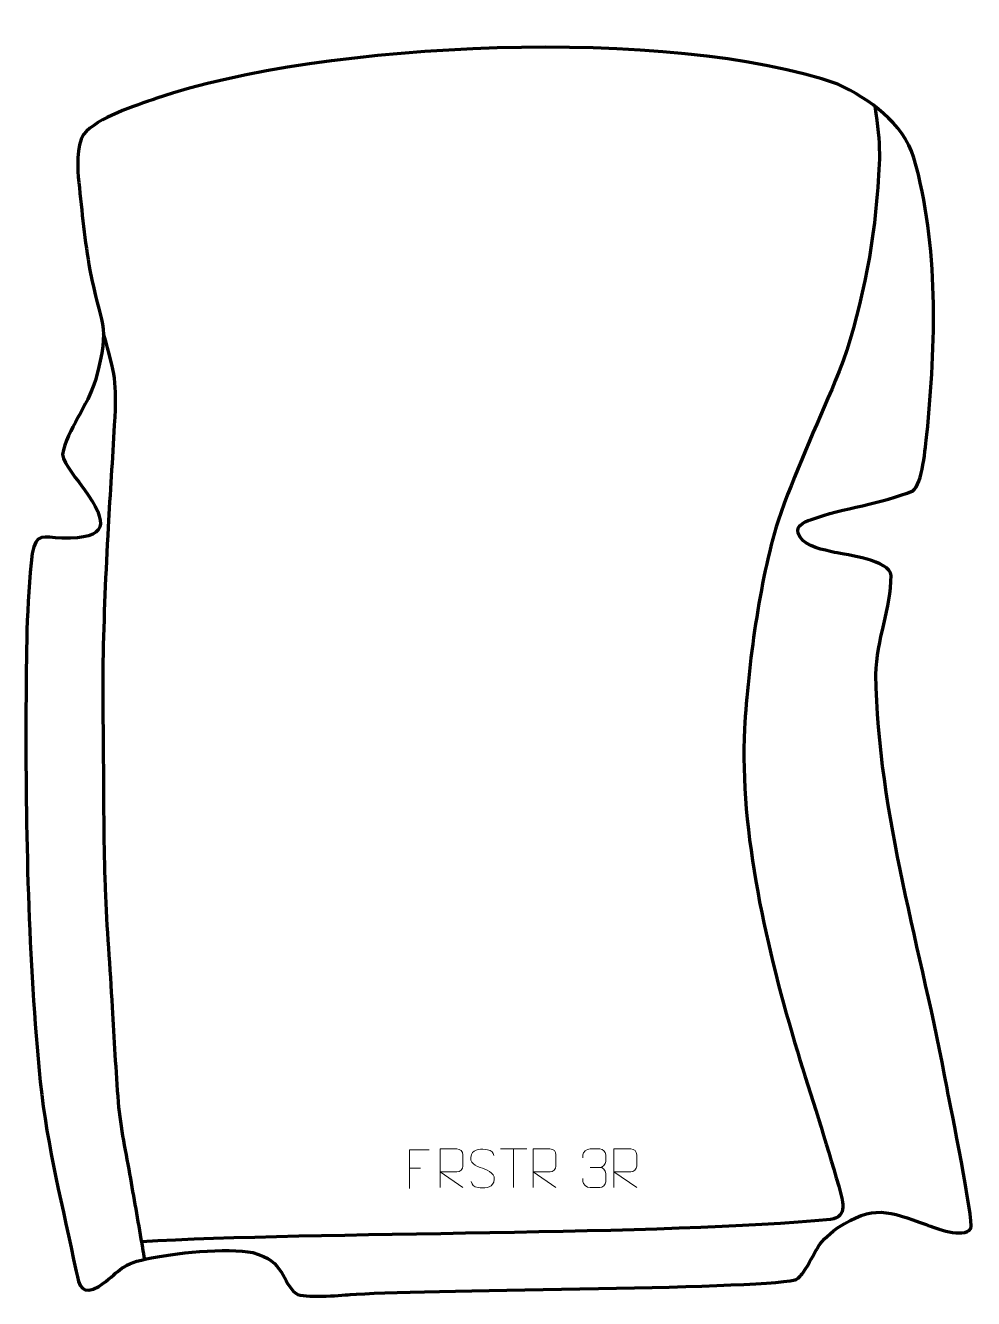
# Model space of a CAD drawing. Header units: millimetres. Extents: x -543 to 68, y 48 to 868.
import ezdxf

# ---------------------------------------------------------------- set-up
doc = ezdxf.new("R2010")
doc.units = ezdxf.units.MM
doc.header["$MEASUREMENT"] = 0
doc.layers.add('layer 2', color=7, linetype='Continuous')
doc.layers.add('layer 3', color=7, linetype='Continuous')

msp = doc.modelspace()

# ---------------------------------------------------------------- linework, layer by layer
at = {"layer": 'layer 2', "color": 142, "lineweight": 158}
for points, knots in [([(4.7375, 816.0762), (8.8931, 790.5182), (8.0286, 780.4219), (5.9064, 754.8112), (5.9064, 754.8112), (2.9661, 719.3285), (-6.8428, 671.8429), (-20.7145, 639.0843), (-20.7145, 639.0843), (-33.1246, 609.8258), (-47.253, 578.7391), (-57.6317, 548.8688), (-57.6317, 548.8688), (-69.8769, 508.9976), (-76.6687, 456.5669), (-79.2605, 414.7972), (-79.2605, 414.7972), (-82.5627, 348.5815), (-64.5339, 270.7905), (-45.153, 206.9962), (-45.153, 206.9962), (-36.3232, 178.1523), (-26.7573, 149.1754), (-18.5209, 120.2002), (-18.5209, 120.2002), (-16.0708, 111.5806), (-12.2083, 99.9888), (-23.7549, 98.8146), (-23.7549, 98.8146), (-127.2133, 88.2938), (-357.5949, 90.9426), (-467.8478, 84.3255)], [0, 0, 0, 0, 0.11111111, 0.11111111, 0.11111111, 0.11111111, 0.22222222, 0.22222222, 0.22222222, 0.22222222, 0.33333333, 0.33333333, 0.33333333, 0.33333333, 0.44444444, 0.44444444, 0.44444444, 0.44444444, 0.55555556, 0.55555556, 0.55555556, 0.55555556, 0.66666667, 0.66666667, 0.66666667, 0.66666667, 0.77777778, 0.77777778, 0.77777778, 0.77777778, 1, 1, 1, 1]), ([(-492.377, 669.5915), (-484.8943, 641.9294), (-483.772, 640.0551), (-485.2932, 610.5522), (-485.2932, 610.5522), (-486.4244, 588.6121), (-488.1255, 566.7099), (-489.2972, 544.7709), (-489.2972, 544.7709), (-490.8206, 515.8747), (-492.0914, 487.0068), (-492.6566, 458.0734), (-492.6566, 458.0734), (-493.062, 435.4796), (-492.4266, 412.8492), (-492.3639, 390.2495), (-492.3639, 390.2495), (-492.3105, 364.6525), (-492.0752, 339.0912), (-491.2516, 313.5052), (-491.2516, 313.5052), (-491.2516, 313.5052), (-491.2023, 312), (-491.2023, 312), (-491.2023, 312), (-490.3324, 286.7364), (-488.075, 260.9205), (-486.6971, 235.5503), (-486.6971, 235.5503), (-485.587, 215.1121), (-484.3684, 194.7), (-482.7928, 174.2913), (-482.7928, 174.2913), (-481.4616, 157.6741), (-477.8062, 141.4851), (-474.9285, 125.0989), (-474.9285, 125.0989), (-472.3465, 110.23), (-469.7643, 95.3612), (-467.1822, 80.4924), (-467.1822, 80.4924), (-466.7519, 78.0143), (-466.3215, 75.5361), (-465.8912, 73.058)], [0, 0, 0, 0, 0.08333333, 0.08333333, 0.08333333, 0.08333333, 0.16666667, 0.16666667, 0.16666667, 0.16666667, 0.25, 0.25, 0.25, 0.25, 0.33333333, 0.33333333, 0.33333333, 0.33333333, 0.41666667, 0.41666667, 0.41666667, 0.41666667, 0.5, 0.5, 0.5, 0.5, 0.58333333, 0.58333333, 0.58333333, 0.58333333, 0.66666667, 0.66666667, 0.66666667, 0.66666667, 0.75, 0.75, 0.75, 0.75, 0.83333333, 0.83333333, 0.83333333, 0.83333333, 1, 1, 1, 1])]:
    msp.add_open_spline(points, degree=3, knots=knots, dxfattribs=at)
at = {"layer": 'layer 2', "color": 250, "lineweight": 9}
for points, knots in [([(-282.3247, 143.6257), (-282.3247, 143.6257), (-295.1987, 143.6257), (-295.1987, 143.6257), (-295.1987, 143.6257), (-295.1987, 143.6257), (-295.1987, 118.6721), (-295.1987, 118.6721)], [0, 0, 0, 0, 0.33333333, 0.33333333, 0.33333333, 0.33333333, 1, 1, 1, 1]), ([(-275.3626, 119.2693), (-275.3626, 119.2693), (-275.3626, 144.2228), (-275.3626, 144.2228), (-275.3626, 144.2228), (-271.7678, 144.2228), (-268.1723, 144.2228), (-264.5771, 144.2228), (-264.5771, 144.2228), (-262.2518, 144.1851), (-260.6945, 142.6951), (-260.6986, 140.3287), (-260.6986, 140.3287), (-260.699, 138.2932), (-260.699, 135.2338), (-260.6986, 133.1978), (-260.6986, 133.1978), (-260.7051, 131.3223), (-262.5174, 129.3805), (-264.5269, 129.3614), (-264.5269, 129.3614), (-264.5269, 129.3614), (-275.3626, 129.3614), (-275.3626, 129.3614), (-275.3626, 129.3614), (-275.3626, 129.3614), (-260.7079, 119.2693), (-260.7079, 119.2693)], [0, 0, 0, 0, 0.125, 0.125, 0.125, 0.125, 0.25, 0.25, 0.25, 0.25, 0.375, 0.375, 0.375, 0.375, 0.5, 0.5, 0.5, 0.5, 0.625, 0.625, 0.625, 0.625, 0.75, 0.75, 0.75, 0.75, 1, 1, 1, 1]), ([(-248.0305, 131.746), (-252.2788, 133.2164), (-257.1869, 135.0122), (-255.1818, 140.5325), (-255.1818, 140.5325), (-253.6783, 144.6724), (-248.4647, 144.2839), (-244.8611, 143.6828), (-244.8611, 143.6828), (-242.0005, 143.2056), (-241.1358, 141.9924), (-240.8252, 139.9083)], [0, 0, 0, 0, 0.25, 0.25, 0.25, 0.25, 0.5, 0.5, 0.5, 0.5, 1, 1, 1, 1]), ([(-215.3626, 119.2692), (-215.3626, 119.2692), (-215.3626, 144.2227), (-215.3626, 144.2227), (-215.3626, 144.2227), (-211.7678, 144.2227), (-208.1723, 144.2227), (-204.5771, 144.2227), (-204.5771, 144.2227), (-202.2518, 144.185), (-200.6945, 142.695), (-200.6986, 140.3286), (-200.6986, 140.3286), (-200.699, 138.2931), (-200.699, 135.2337), (-200.6986, 133.1977), (-200.6986, 133.1977), (-200.7051, 131.3222), (-202.5174, 129.3804), (-204.5269, 129.3613), (-204.5269, 129.3613), (-204.5269, 129.3613), (-215.3626, 129.3613), (-215.3626, 129.3613), (-215.3626, 129.3613), (-215.3626, 129.3613), (-200.7079, 119.2692), (-200.7079, 119.2692)], [0, 0, 0, 0, 0.125, 0.125, 0.125, 0.125, 0.25, 0.25, 0.25, 0.25, 0.375, 0.375, 0.375, 0.375, 0.5, 0.5, 0.5, 0.5, 0.625, 0.625, 0.625, 0.625, 0.75, 0.75, 0.75, 0.75, 1, 1, 1, 1]), ([(-183.3951, 138.5384), (-183.3951, 138.5384), (-183.3951, 140.3956), (-183.3951, 140.3956), (-183.3951, 140.3956), (-183.4094, 142.1375), (-180.7449, 144.2556), (-178.6858, 144.2329), (-178.6858, 144.2329), (-176.6217, 144.2329), (-174.5577, 144.2329), (-172.494, 144.2329), (-172.494, 144.2329), (-170.2995, 144.2417), (-168.7012, 142.3949), (-168.6568, 140.4828), (-168.6568, 140.4828), (-168.6572, 139.0477), (-168.6572, 137.6126), (-168.6568, 136.1771), (-168.6568, 136.1771), (-168.7054, 134.5236), (-170.308, 132.2936), (-172.5063, 132.3036), (-172.5063, 132.3036), (-170.3026, 132.2924), (-168.6946, 130.4892), (-168.6406, 128.4297), (-168.6406, 128.4297), (-168.641, 126.645), (-168.641, 124.8603), (-168.6406, 123.0752), (-168.6406, 123.0752), (-168.6305, 121.0138), (-170.6854, 119.2507), (-172.5063, 119.2588), (-172.5063, 119.2588), (-174.5716, 119.2591), (-176.6368, 119.2591), (-178.7024, 119.2588), (-178.7024, 119.2588), (-180.871, 119.2703), (-183.402, 121.6705), (-183.4206, 123.1323), (-183.4206, 123.1323), (-183.4206, 123.1323), (-183.4206, 125.0409), (-183.4206, 125.0409)], [0, 0, 0, 0, 0.07692308, 0.07692308, 0.07692308, 0.07692308, 0.15384615, 0.15384615, 0.15384615, 0.15384615, 0.23076923, 0.23076923, 0.23076923, 0.23076923, 0.30769231, 0.30769231, 0.30769231, 0.30769231, 0.38461538, 0.38461538, 0.38461538, 0.38461538, 0.46153846, 0.46153846, 0.46153846, 0.46153846, 0.53846154, 0.53846154, 0.53846154, 0.53846154, 0.61538462, 0.61538462, 0.61538462, 0.61538462, 0.69230769, 0.69230769, 0.69230769, 0.69230769, 0.76923077, 0.76923077, 0.76923077, 0.76923077, 0.84615385, 0.84615385, 0.84615385, 0.84615385, 1, 1, 1, 1]), ([(-163.3626, 119.2692), (-163.3626, 119.2692), (-163.3626, 144.2227), (-163.3626, 144.2227), (-163.3626, 144.2227), (-159.7678, 144.2227), (-156.1723, 144.2227), (-152.5771, 144.2227), (-152.5771, 144.2227), (-150.2518, 144.185), (-148.6945, 142.695), (-148.6986, 140.3286), (-148.6986, 140.3286), (-148.699, 138.2931), (-148.699, 135.2337), (-148.6986, 133.1977), (-148.6986, 133.1977), (-148.7051, 131.3222), (-150.5174, 129.3804), (-152.5269, 129.3613), (-152.5269, 129.3613), (-152.5269, 129.3613), (-163.3626, 129.3613), (-163.3626, 129.3613), (-163.3626, 129.3613), (-163.3626, 129.3613), (-148.7079, 119.2692), (-148.7079, 119.2692)], [0, 0, 0, 0, 0.125, 0.125, 0.125, 0.125, 0.25, 0.25, 0.25, 0.25, 0.375, 0.375, 0.375, 0.375, 0.5, 0.5, 0.5, 0.5, 0.625, 0.625, 0.625, 0.625, 0.75, 0.75, 0.75, 0.75, 1, 1, 1, 1]), ([(-248.0305, 131.7459), (-244.0119, 130.0992), (-238.9824, 128.2109), (-240.8164, 122.8506), (-240.8164, 122.8506), (-242.2762, 118.5842), (-247.187, 118.8409), (-250.9131, 119.3956), (-250.9131, 119.3956), (-253.6631, 119.8054), (-254.884, 121.0189), (-255.262, 123.1311)], [0, 0, 0, 0, 0.25, 0.25, 0.25, 0.25, 0.5, 0.5, 0.5, 0.5, 1, 1, 1, 1])]:
    msp.add_open_spline(points, degree=3, knots=knots, dxfattribs=at)
for points in [[(-236.5241, 144.1992), (-236.5241, 144.1992), (-219.5369, 144.1992), (-219.5369, 144.1992)], [(-228.0303, 119.2692), (-228.0303, 119.2692), (-228.0303, 144.2227), (-228.0303, 144.2227)], [(-295.1987, 131.746), (-295.1987, 131.746), (-288.0306, 131.746), (-288.0306, 131.746)], [(-178.6854, 132.2932), (-178.6854, 132.2932), (-172.489, 132.2932), (-172.489, 132.2932)]]:
    msp.add_open_spline(points, degree=3, dxfattribs=at)
at = {"layer": 'layer 3', "color": 242, "lineweight": 158}
msp.add_open_spline([(-508.222, 767.0236), (-509.0348, 775.1378), (-509.7443, 790.9711), (-505.0644, 797.8308), (-505.0644, 797.8308), (-496.0834, 808.9453), (-471.686, 816.3465), (-457.9807, 821.1402), (-457.9807, 821.1402), (-352.0615, 857.6504), (-125.1447, 868.0867), (-19.1503, 830.1857), (-19.1503, 830.1857), (1.6166, 820.5273), (22.5927, 805.541), (29.9676, 782.8576), (29.9676, 782.8576), (46.2454, 725.7853), (43.9855, 663.0248), (38.2877, 604.4638), (38.2877, 604.4638), (37.5265, 597.1624), (35.2998, 572.1368), (29.3046, 568.3396), (29.3046, 568.3396), (9.3069, 559.759), (-15.7219, 557.2554), (-36.1563, 549.8164), (-36.1563, 549.8164), (-41.5199, 547.8639), (-47.6556, 545.244), (-43.4464, 538.3922), (-43.4464, 538.3922), (-39.5769, 532.0933), (-27.9148, 530.25), (-21.1658, 528.5577), (-21.1658, 528.5577), (-13.3464, 526.9934), (14.5793, 523.4643), (15.2248, 513.6781), (15.2248, 513.6781), (15.4179, 492.4127), (5.7215, 472.7196), (5.4412, 449.8209), (5.4412, 449.8209), (6.7285, 359.0428), (35.1438, 272.1624), (51.2873, 183.4475), (51.2873, 183.4475), (53.7038, 171.0092), (68.3542, 98.9454), (66.6842, 92.8257), (66.6842, 92.8257), (61.5466, 86.2566), (44.0398, 93.1337), (37.7318, 95.4347), (37.7318, 95.4347), (13.6236, 104.2539), (3.7739, 108.4462), (-19.2068, 93.3434), (-19.2068, 93.3434), (-34.182, 82.748), (-32.3002, 77.6214), (-41.4508, 64.6364), (-41.4508, 64.6364), (-43.1884, 62.3925), (-44.6633, 60.2123), (-46.6871, 59.7527), (-46.6871, 59.7527), (-73.1725, 53.7378), (-294.2311, 53.4575), (-333.3503, 50.3627), (-333.3503, 50.3627), (-340.0931, 49.8293), (-363.3791, 47.8036), (-368.0798, 50.9666), (-368.0798, 50.9666), (-377.8479, 58.3473), (-374.9507, 71.9828), (-396.0029, 77.3629), (-396.0029, 77.3629), (-412.5213, 80.9393), (-447.7871, 77.0232), (-464.6494, 73.3374), (-464.6494, 73.3374), (-483.0547, 69.3144), (-481.6598, 64.5914), (-495.3199, 55.6116), (-495.3199, 55.6116), (-505.925, 49.3684), (-507.9339, 55.4669), (-509.8756, 65.2834), (-509.8756, 65.2834), (-518.4293, 107.0052), (-528.546, 144.5162), (-532.998, 187.3285), (-532.998, 187.3285), (-540.8553, 266.4745), (-542.555, 349.3454), (-542.2203, 428.9176), (-542.2203, 428.9176), (-542.0629, 461.6951), (-541.9635, 495.2171), (-538.2284, 527.7947), (-538.2284, 527.7947), (-535.7179, 541.3836), (-531.3973, 538.3813), (-518.8328, 537.7284), (-518.8328, 537.7284), (-489.2239, 537.118), (-488.8176, 547.1444), (-504.6358, 569.2096), (-504.6358, 569.2096), (-508.141, 574.0526), (-518.1467, 585.824), (-518.6702, 591.5405), (-518.6702, 591.5405), (-515.6511, 608.0832), (-502.431, 622.6628), (-497.4922, 639.6121), (-497.4922, 639.6121), (-487.1829, 676.9437), (-494.5148, 674.8286), (-501.0461, 710.5105), (-501.0461, 710.5105), (-504.4351, 729.0255), (-506.1046, 748.2985), (-508.222, 767.0236)], degree=3, knots=[0, 0, 0, 0, 0.03030303, 0.03030303, 0.03030303, 0.03030303, 0.06060606, 0.06060606, 0.06060606, 0.06060606, 0.09090909, 0.09090909, 0.09090909, 0.09090909, 0.12121212, 0.12121212, 0.12121212, 0.12121212, 0.15151515, 0.15151515, 0.15151515, 0.15151515, 0.18181818, 0.18181818, 0.18181818, 0.18181818, 0.21212121, 0.21212121, 0.21212121, 0.21212121, 0.24242424, 0.24242424, 0.24242424, 0.24242424, 0.27272727, 0.27272727, 0.27272727, 0.27272727, 0.3030303, 0.3030303, 0.3030303, 0.3030303, 0.33333333, 0.33333333, 0.33333333, 0.33333333, 0.36363636, 0.36363636, 0.36363636, 0.36363636, 0.39393939, 0.39393939, 0.39393939, 0.39393939, 0.42424242, 0.42424242, 0.42424242, 0.42424242, 0.45454545, 0.45454545, 0.45454545, 0.45454545, 0.48484848, 0.48484848, 0.48484848, 0.48484848, 0.51515152, 0.51515152, 0.51515152, 0.51515152, 0.54545455, 0.54545455, 0.54545455, 0.54545455, 0.57575758, 0.57575758, 0.57575758, 0.57575758, 0.60606061, 0.60606061, 0.60606061, 0.60606061, 0.63636364, 0.63636364, 0.63636364, 0.63636364, 0.66666667, 0.66666667, 0.66666667, 0.66666667, 0.6969697, 0.6969697, 0.6969697, 0.6969697, 0.72727273, 0.72727273, 0.72727273, 0.72727273, 0.75757576, 0.75757576, 0.75757576, 0.75757576, 0.78787879, 0.78787879, 0.78787879, 0.78787879, 0.81818182, 0.81818182, 0.81818182, 0.81818182, 0.84848485, 0.84848485, 0.84848485, 0.84848485, 0.87878788, 0.87878788, 0.87878788, 0.87878788, 0.90909091, 0.90909091, 0.90909091, 0.90909091, 0.93939394, 0.93939394, 0.93939394, 0.93939394, 1, 1, 1, 1], dxfattribs=at)

doc.saveas('drawing.dxf')
